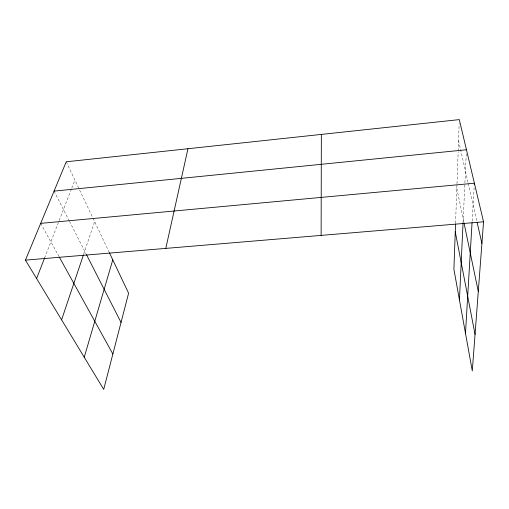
<?xml version="1.0" encoding="UTF-8"?>
<svg xmlns="http://www.w3.org/2000/svg" width="509" height="509" viewBox="0 0 509 509"><rect width="100%" height="100%" fill="white"/><g stroke="black" fill="none" stroke-linecap="round" stroke-linejoin="round"><path stroke-width="0.38" stroke-dasharray="2.54 1.91" d="M455.568 223.209L456.961 184.525M456.993 183.755L458.145 151.822M458.17 151.033L459.163 123.522M463.044 222.974L466.308 152.916M472.148 221.11L474.121 187.84M83.68 254.156L94.623 221.612M44.595 257.968L58.879 221.256M59.165 220.518L71.47 188.903M71.756 188.165L74.906 180.071M40.695 223.368L58.904 256.332M54.069 191.117L69.097 220.582M69.447 221.269L86.123 253.959M66.234 161.792L92.644 217.438M92.975 218.132L109.041 251.987M458.539 140.732L468.07 182.591M468.242 183.355L476.99 221.778M456.827 188.375L464.023 222.948"/><path stroke-width="0.76" d="M321.128 235.393L321.344 134.414M455.542 223.992L453.907 269.312L472.288 370.908L483.55 221.803L459.303 119.609L66.234 161.792L25.45 260.137L103.715 389.391L128.605 293.203L109.384 252.699M459.455 299.966L463.044 222.974M465.487 333.319L472.053 222.668M474.305 184.761L474.394 183.221L40.695 223.368M165.788 248.392L187.961 148.73M84.246 357.235L112.775 259.851M61.595 319.837L83.431 254.907M36.591 278.531L44.595 257.968M54.069 191.117L466.454 149.748M25.45 260.137L483.55 221.803M59.286 257.026L112.864 354.035M86.479 254.659L121.04 322.432M477.162 222.554L481.915 243.429M464.023 222.948L478.288 291.492M455.262 231.786L475.043 334.426"/></g></svg>
